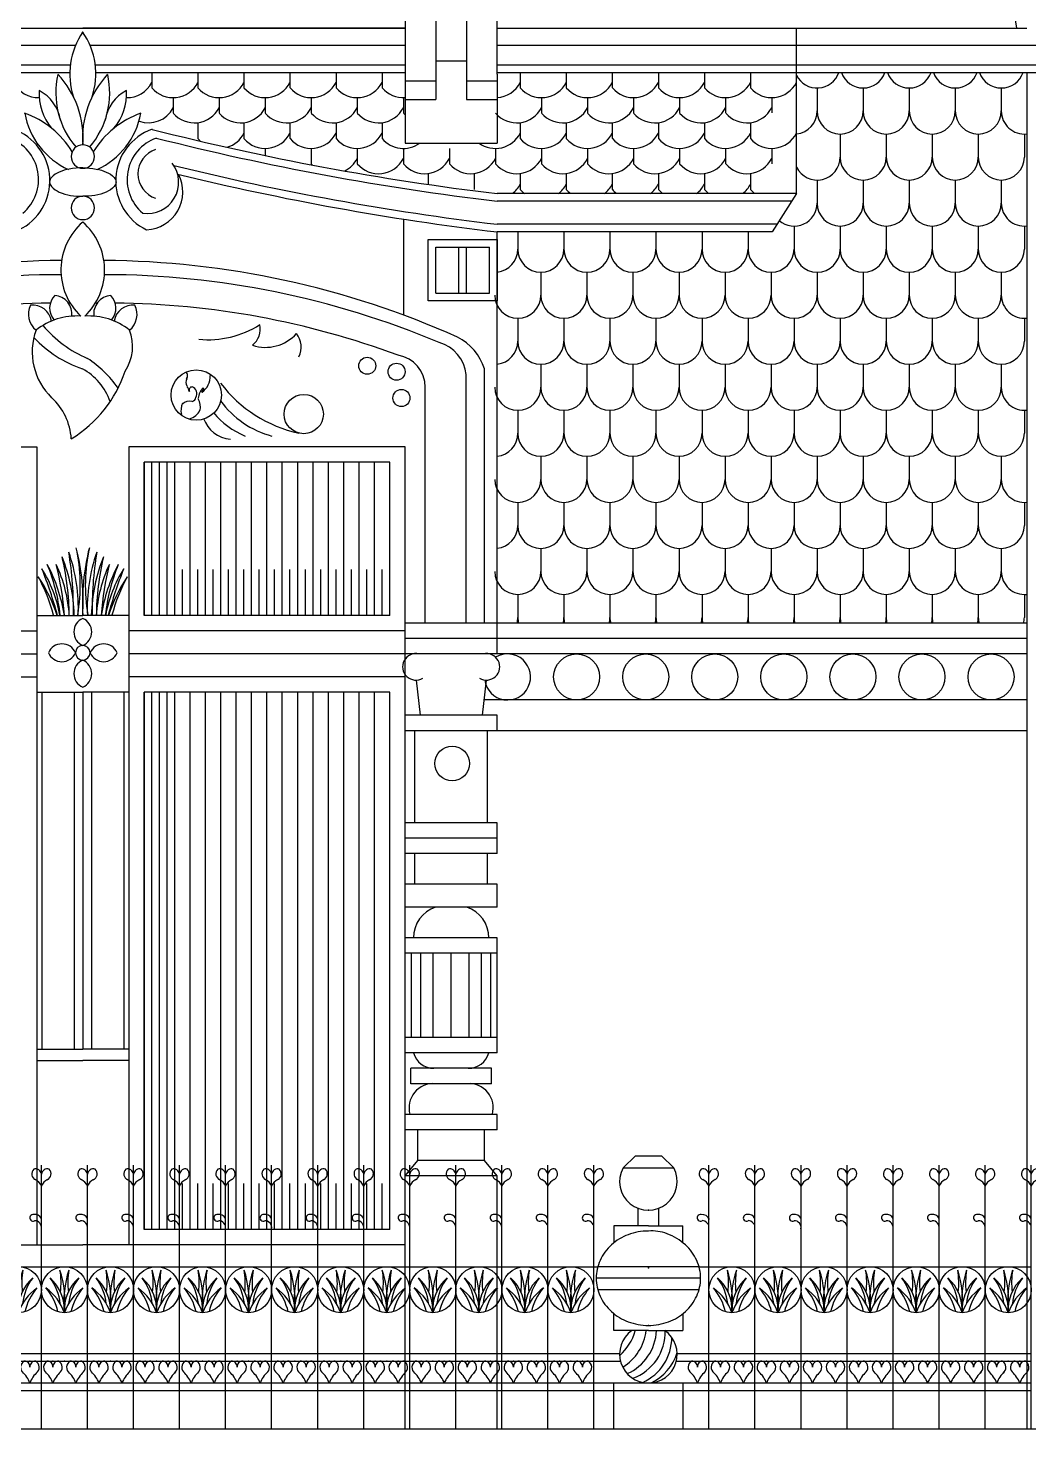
# Model space of a CAD drawing. Extents: x -1098 to 117, y 0 to 1563.
# Drawn here: x -380.1 to -249.6, y 502 to 684.5 of the extents above; entities that cross this region are included whole.
import ezdxf

# ---------------------------------------------------------------- set-up
doc = ezdxf.new("R2010")
doc.units = 0
doc.header["$LTSCALE"] = 48
doc.header["$MEASUREMENT"] = 0
doc.layers.get('0').update_dxf_attribs({"linetype": 'CONTINUOUS'})
for name, color, linetype in [('11', 7, 'CONTINUOUS'), ('12', 7, 'CONTINUOUS'), ('13', 7, 'CONTINUOUS'), ('18', 7, 'CONTINUOUS'), ('19', 7, 'CONTINUOUS'), ('22', 7, 'CONTINUOUS'), ('8', 7, 'CONTINUOUS')]:
    doc.layers.add(name, color=color, linetype=linetype)

# ---------------------------------------------------------------- blocks, each defined once
blk = doc.blocks.new('RAIL', base_point=(604.17, 324.97))
at = {"layer": '8'}
for p, q in [((610.17, 319.97), (610.17, 354.36)), ((604.17, 341.12), (610.17, 341.12)), ((604.17, 329.83), (610.17, 329.83)), ((604.17, 328.83), (610.17, 328.83)), ((604.17, 325.97), (610.17, 325.97)), ((604.17, 324.97), (610.17, 324.97))]:
    blk.add_line(p, q, dxfattribs=at)
blk.add_circle((607.17, 338.12), 3, dxfattribs=at)
for centre, radius, start, end in [((609.76, 353.22), 0.857, 134.3239, 246.9499), ((609.38, 353.08), 0.79, 7.4279, 106.0031), ((608.72, 351.06), 1.55, 21.1236, 65.7888), ((610.95, 353.08), 0.79, 73.9969, 172.5721), ((611.61, 351.06), 1.55, 114.2112, 158.8764), ((610.57, 353.22), 0.857, 293.0501, 45.6761), ((609.07, 347.49), 0.423, 76.9242, 298.4676), ((609.29, 346.9), 1.02, 30.3408, 97.0321), ((609.27, 346.21), 0.905, 351.4997, 90), ((600.13, 335.67), 6.52, 5.6354, 37.5876), ((601.59, 335.47), 5.59, 356.4412, 48.4364), ((593.82, 336.53), 13.42, 353.9516, 17.9779), ((596.53, 338.99), 10.2, 353.3893, 9.4987), ((620.51, 336.53), 13.42, 162.0221, 186.0484), ((612.74, 335.47), 5.59, 131.5636, 183.5588), ((617.81, 338.99), 10.2, 170.5013, 186.6107), ((614.2, 335.67), 6.52, 142.4124, 174.3646), ((600.88, 332.95), 6.65, 19.0596, 54.3403), ((599.38, 333.68), 7.12, 12.6195, 40.9676), ((613.46, 332.95), 6.65, 125.6597, 160.9404), ((614.96, 333.68), 7.12, 139.0324, 167.3805), ((605.39, 328.01), 0.934, 119.7701, 233.6855), ((604.92, 328.08), 0.748, 356.5556, 89.3974), ((606.41, 328.08), 0.748, 90.6026, 183.4444), ((605.94, 328.01), 0.934, 306.3145, 60.2299), ((608.39, 328.01), 0.934, 119.7701, 233.6855), ((607.92, 328.08), 0.748, 356.5556, 89.3974), ((609.41, 328.08), 0.748, 90.6026, 183.4444), ((608.94, 328.01), 0.934, 306.3145, 60.2299), ((602.38, 324.77), 3.5, 19.9477, 48.8318), ((608.96, 324.77), 3.5, 131.1682, 160.0523), ((605.38, 324.77), 3.5, 19.9477, 48.8318), ((611.96, 324.77), 3.5, 131.1682, 160.0523)]:
    blk.add_arc(centre, radius, start, end, dxfattribs=at)
for p in [(605.67, 328.83), (607.17, 328.83), (608.67, 328.83)]:
    blk.add_point(p, dxfattribs=at)
blk = doc.blocks.new('RAIL1', base_point=(642.19, 331.48))
at = {"layer": '8'}
for p, q in [((645.58, 326.48), (645.58, 360.87)), ((651.58, 326.48), (651.58, 360.87)), ((644.29, 347.63), (645.58, 347.63)), ((645.58, 347.63), (651.58, 347.63)), ((641.44, 336.34), (645.58, 336.34)), ((645.58, 336.34), (651.58, 336.34)), ((641.33, 335.34), (645.58, 335.34)), ((645.58, 335.34), (651.58, 335.34)), ((642.19, 332.48), (645.58, 332.48)), ((645.58, 332.48), (651.58, 332.48)), ((642.19, 331.48), (645.58, 331.48)), ((645.58, 331.48), (651.58, 331.48))]:
    blk.add_line(p, q, dxfattribs=at)
blk.add_circle((648.58, 344.63), 3, dxfattribs=at)
for centre, radius, start, end in [((645.17, 359.74), 0.857, 134.3239, 246.9499), ((644.79, 359.59), 0.79, 7.4279, 106.0031), ((646.36, 359.59), 0.79, 73.9969, 172.5721), ((645.98, 359.74), 0.857, 293.0501, 45.6761), ((651.17, 359.74), 0.857, 134.3239, 246.9499), ((650.79, 359.59), 0.79, 7.4279, 106.0031), ((652.36, 359.59), 0.79, 73.9969, 172.5721), ((651.98, 359.74), 0.857, 293.0501, 45.6761), ((644.13, 357.57), 1.55, 21.1236, 65.7888), ((647.02, 357.57), 1.55, 114.2112, 158.8764), ((650.13, 357.57), 1.55, 21.1236, 65.7888), ((653.02, 357.57), 1.55, 114.2112, 158.8764), ((644.48, 354), 0.423, 76.9242, 298.4676), ((644.7, 353.41), 1.02, 20.2142, 97.0321), ((650.48, 354), 0.423, 76.9242, 298.4676), ((650.7, 353.41), 1.02, 30.3408, 97.0321), ((644.68, 352.73), 0.905, 351.4997, 90), ((650.68, 352.73), 0.905, 351.4997, 90), ((635.23, 343.05), 13.42, 353.9516, 17.9779), ((637.94, 345.5), 10.2, 353.3893, 9.4987), ((661.92, 343.05), 13.42, 162.0221, 186.0484), ((659.22, 345.5), 10.2, 170.5013, 186.6107), ((641.54, 342.18), 6.52, 5.6354, 37.5876), ((643, 341.98), 5.59, 356.4412, 48.4364), ((654.15, 341.98), 5.59, 131.5636, 183.5588), ((655.61, 342.18), 6.52, 142.4124, 174.3646), ((642.29, 339.46), 6.65, 19.0596, 54.3403), ((640.79, 340.19), 7.12, 12.6195, 40.9676), ((654.87, 339.46), 6.65, 125.6597, 160.9404), ((656.37, 340.19), 7.12, 139.0324, 167.3805), ((643.8, 334.53), 0.934, 119.7701, 233.6855), ((643.33, 334.59), 0.748, 356.5556, 89.3974), ((644.82, 334.59), 0.748, 90.6026, 183.4444), ((644.35, 334.53), 0.934, 306.3145, 60.2299), ((646.8, 334.53), 0.934, 119.7701, 233.6855), ((646.33, 334.59), 0.748, 356.5556, 89.3974), ((647.82, 334.59), 0.748, 90.6026, 183.4444), ((647.35, 334.53), 0.934, 306.3145, 60.2299), ((649.8, 334.53), 0.934, 119.7701, 233.6855), ((649.33, 334.59), 0.748, 356.5556, 89.3974), ((650.82, 334.59), 0.748, 90.6026, 183.4444), ((650.35, 334.53), 0.934, 306.3145, 60.2299), ((640.79, 331.29), 3.5, 19.9477, 48.8318), ((647.37, 331.29), 3.5, 131.1682, 160.0523), ((643.79, 331.29), 3.5, 19.9477, 48.8318), ((650.37, 331.29), 3.5, 131.1682, 160.0523), ((646.79, 331.29), 3.5, 19.9477, 48.8318), ((653.37, 331.29), 3.5, 131.1682, 160.0523)]:
    blk.add_arc(centre, radius, start, end, dxfattribs=at)
for p in [(647.08, 335.34), (648.58, 335.34), (650.08, 335.34)]:
    blk.add_point(p, dxfattribs=at)
blk = doc.blocks.new('CAR3')
at = {"layer": '11'}
for p, q in [((673, 501.56), (757, 501.56)), ((769, 501.56), (838, 501.56)), ((808, 480), (808, 501.56)), ((673, 499.32), (714.07, 499.32)), ((715.93, 499.32), (757, 499.32)), ((769, 499.32), (897.68, 499.32)), ((673, 496.78), (713.38, 496.78)), ((716.62, 496.78), (757, 496.78)), ((769, 496.78), (838, 496.78)), ((673, 495.78), (713.31, 495.78)), ((716.69, 495.78), (757, 495.78)), ((769, 495.78), (838, 495.78)), ((808, 480), (769, 480)), ((807.36, 479), (769, 479)), ((808, 480), (804.82, 475)), ((756.85, 464.14), (756.85, 476.66)), ((805.46, 476), (769, 476)), ((804.82, 475), (769, 475)), ((769, 420), (769, 475)), ((804.82, 475), (769, 475)), ((760, 474), (769, 474)), ((760, 466), (760, 474)), ((761, 467), (761, 473)), ((761, 473), (768, 473)), ((764, 467), (764, 473)), ((765, 467), (765, 473)), ((768, 467), (768, 473)), ((769, 474), (769, 466)), ((769, 466), (760, 466)), ((761, 467), (768, 467)), ((764.95, 424), (764.95, 456.4)), ((767.35, 424), (767.35, 457.13)), ((759.61, 424), (759.61, 454.77)), ((673, 447), (709, 447)), ((709, 447), (709, 343)), ((721, 447), (721, 343)), ((757, 447), (721, 447)), ((757, 343), (757, 447)), ((755, 445), (723, 445)), ((723, 445), (723, 425)), ((755, 425), (755, 445)), ((709, 425), (715, 425)), ((721, 425), (715, 425)), ((755, 425), (723, 425)), ((838, 424), (757, 424)), ((673, 423), (709, 423)), ((757, 423), (721, 423)), ((838, 422), (757, 422)), ((673, 420), (709, 420)), ((757, 420), (721, 420)), ((838, 420), (757, 420)), ((673, 417), (709, 417)), ((757, 417), (721, 417)), ((758.42, 416.59), (758.98, 412)), ((767.58, 416.59), (767.02, 412)), ((709, 415), (715, 415)), ((709.66, 415), (709.66, 368.5)), ((713.87, 415), (713.87, 368.5)), ((715, 415), (715, 368.5)), ((715, 415), (715, 368.5)), ((721, 415), (715, 415)), ((716.13, 415), (716.13, 368.5)), ((720.34, 415), (720.34, 368.5)), ((723, 415), (723, 345)), ((755, 415), (723, 415)), ((755, 345), (755, 415)), ((838, 414), (767.26, 414)), ((757, 410), (757, 412)), ((769, 412), (757, 412)), ((769, 410), (769, 412)), ((769, 410), (757, 410)), ((758.28, 398), (758.28, 410)), ((767.72, 398), (767.72, 410)), ((838, 410), (769, 410)), ((757, 394), (757, 398)), ((769, 398), (757, 398)), ((769, 394), (769, 398)), ((769, 396), (757, 396)), ((769, 396), (757, 396)), ((769, 394), (757, 394)), ((758.28, 390), (758.28, 394)), ((767.72, 390), (767.72, 394)), ((757, 387), (757, 390)), ((769, 390), (757, 390)), ((769, 387), (769, 390)), ((769, 387), (757, 387)), ((757, 368), (757, 383)), ((769, 383), (757, 383)), ((769, 368), (769, 383)), ((769, 381), (757, 381)), ((757.84, 370), (757.84, 381)), ((759.06, 370), (759.06, 381)), ((760.66, 370), (760.66, 381)), ((763, 370), (763, 381)), ((765.34, 370), (765.34, 381)), ((766.94, 370), (766.94, 381)), ((768.16, 370), (768.16, 381)), ((769, 370), (757, 370)), ((709, 368.5), (715, 368.5)), ((709, 367), (715, 367)), ((721, 368.5), (715, 368.5)), ((721, 367), (715, 367)), ((769, 368), (757, 368)), ((757.75, 364), (757.75, 366)), ((768.25, 366), (757.75, 366)), ((768.25, 364), (768.25, 366)), ((768.25, 364), (757.75, 364)), ((769, 360), (757, 360)), ((757, 358), (757, 360)), ((769, 358), (769, 360)), ((769, 358), (757, 358)), ((758.65, 354), (758.65, 358)), ((767.35, 354), (767.35, 358)), ((757, 352), (758.65, 354)), ((767.35, 354), (758.65, 354)), ((769, 352), (767.35, 354)), ((757, 319), (757, 352)), ((769, 352), (757, 352)), ((769, 319), (769, 352)), ((755, 345), (723, 345)), ((673, 343), (715, 343)), ((757, 343), (715, 343))]:
    blk.add_line(p, q, dxfattribs=at)
for points in [[(715, 483.34, 0.043837), (713.24, 483.19, 0.057237), (711.94, 482.8, 0.099622), (710.92, 482.1, 0.194832), (710.67, 481.49, 0.194832)], [(715, 483.34, -0.043837), (716.76, 483.19, -0.057237), (718.06, 482.8, -0.099622), (719.08, 482.1, -0.194832), (719.33, 481.49, -0.194832)], [(710.67, 481.49, 0.194832), (710.92, 480.89, 0.099622), (711.94, 480.19, 0.057237), (713.41, 479.75, 0.055126), (715, 479.64, 0.043837)], [(719.33, 481.49, -0.194832), (719.08, 480.89, -0.099622), (718.06, 480.19, -0.057237), (716.59, 479.75, -0.055126), (715, 479.64, -0.043837)]]:
    blk.add_lwpolyline(points, format="xyb", dxfattribs=at)
for centre, radius in [((752.07, 457.55), 1.11), ((729.78, 453.74), 3.28), ((755.89, 456.78), 1.11), ((743.79, 451.26), 2.56), ((756.52, 453.35), 1.11), ((779.35, 417), 3), ((788.35, 417), 3), ((797.35, 417), 3), ((806.35, 417), 3), ((815.35, 417), 3), ((824.35, 417), 3), ((833.35, 417), 3), ((763.13, 405.72), 2.25)]:
    blk.add_circle(centre, radius, dxfattribs=at)
for centre, radius, start, end in [((722.85, 495.58), 9.55, 145.0428, 198.4094), ((707.15, 495.58), 9.55, 341.5906, 34.9572), ((722.4, 493.13), 10.91, 167.3246, 220.3092), ((702.87, 487.22), 12.17, 355.8277, 43.0575), ((727.13, 487.22), 12.17, 136.9425, 184.1723), ((707.6, 493.13), 10.91, 319.6908, 12.6754), ((716.2, 492.97), 6.9, 176.3556, 220.3236), ((706.9, 488.75), 5.25, 8.9955, 62.5963), ((723.1, 488.75), 5.25, 117.4037, 171.0045), ((713.8, 492.97), 6.9, 319.6764, 3.6444), ((703.39, 479.13), 12.03, 31.6719, 70.4177), ((717.35, 492.29), 10.09, 190.444, 245.3196), ((726.61, 479.13), 12.03, 109.5823, 148.3281), ((712.65, 492.29), 10.09, 294.6804, 349.556), ((703.61, 481.67), 7.1, 295.6121, 70.5909), ((726.39, 481.67), 7.1, 109.4091, 244.3879), ((809.87, 824.71), 347.13, 255.6842, 263.239), ((703.49, 481.82), 5.74, 310.143, 70.4073), ((715.01, 484.81), 1.53, 90.5412, 269.4588), ((714.99, 484.81), 1.53, 270.5412, 89.4588), ((726.51, 481.82), 5.74, 109.5927, 229.857), ((725.54, 482.56), 3.35, 108.1728, 251.8272), ((809.87, 823.71), 347.13, 255.7773, 263.239), ((723.4, 481.47), 4.09, 261.6069, 36.9946), ((723.05, 480.23), 4.98, 273.134, 27.116), ((809.87, 820.71), 347.13, 256.164, 263.239), ((809.87, 819.71), 347.13, 256.2477, 263.239), ((715.01, 478.12), 1.53, 90.5412, 269.4588), ((714.99, 478.12), 1.53, 270.5412, 89.4588), ((720.42, 470.03), 8.27, 130.9547, 226.5716), ((709.58, 470.03), 8.27, 313.4284, 49.0453), ((713.03, 356.23), 115.04, 90.391, 114.0369), ((716.97, 356.23), 115.04, 65.9631, 89.609), ((712.31, 356.88), 112.54, 90.072, 112.8787), ((717.69, 356.88), 112.54, 67.1213, 89.928), ((711.77, 356.82), 108.9, 90.5267, 110.3446), ((713, 465.07), 2.32, 134.8604, 222.1573), ((711.16, 464.3), 2.42, 353.0925, 85.2369), ((711.77, 356.82), 108.9, 89.1583, 89.2858), ((718.84, 464.3), 2.42, 94.7631, 186.9075), ((718.23, 356.82), 108.9, 90.7142, 90.8417), ((717, 465.07), 2.32, 317.8427, 45.1396), ((718.23, 356.82), 108.9, 69.6554, 89.4733), ((710.58, 464.27), 2.66, 153.4798, 231.3151), ((708.45, 462.96), 2.51, 9.514, 95.7724), ((714.24, 455.42), 8.62, 86.6725, 128.1363), ((715.76, 455.42), 8.62, 51.8637, 93.3275), ((721.55, 462.96), 2.51, 84.2276, 170.486), ((719.42, 464.27), 2.66, 308.6849, 26.5202), ((716.71, 459.36), 8.3, 160.0434, 225.9991), ((721.45, 472.44), 15.1, 219.579, 247.2711), ((715.72, 460.06), 5.77, 326.1818, 21.7238), ((731.35, 473.36), 12.42, 264.2408, 302.7156), ((735.53, 462.3), 2.6, 307.1473, 13.4867), ((720.2, 472.23), 15.97, 223.5549, 250.7743), ((738.81, 465.36), 5.41, 251.6104, 318.2259), ((740.72, 460), 2.75, 331.9875, 39.805), ((760.18, 455.93), 4.8, 5.6301, 74.7733), ((760.58, 454.98), 7.1, 17.649, 62.7543), ((707.27, 445.9), 15.12, 35.3589, 56.5066), ((755.45, 454.81), 4.16, 359.3544, 81.0489), ((705, 462.02), 16.36, 301.3274, 341.5654), ((711.2, 450.3), 7.81, 19.3026, 61.365), ((728.06, 456.27), 0.602, 314.9123, 51.999), ((729.51, 455.39), 1.07, 154.7227, 205.2773), ((726.57, 453.64), 2.37, 14.036, 31.203), ((729.25, 454.41), 0.385, 90, 211.8917), ((728.95, 453.92), 0.924, 328.4491, 71.2065), ((731.89, 453.26), 1.84, 130.1266, 178.5206), ((730.22, 454.52), 0.512, 302.3231, 16.1854), ((728.98, 456.22), 2.64, 306.2715, 1.4207), ((746.82, 465.78), 17.39, 217.1719, 257.8183), ((705.59, 447.54), 7.93, 3.6608, 47.5105), ((728.92, 451.61), 1.33, 77.905, 132.8725), ((729.13, 453.52), 0.621, 281.6033, 352.093), ((728.14, 452.2), 2.18, 348.1123, 28.5227), ((742.81, 460.16), 12.19, 216.1311, 254.9682), ((729.9, 451.72), 2.11, 153.6176, 193.2986), ((728.35, 452.72), 2.15, 285.4458, 333.4354), ((740.34, 458.38), 10.83, 219.805, 247.269), ((734.55, 452.03), 4.04, 199.4762, 265.5929), ((692.02, 425.9), 22.4, 357.7002, 19.187), ((670.67, 426.03), 43.11, 358.6335, 9.6541), ((686.48, 426.7), 28.57, 356.5843, 14.4468), ((691.91, 428.97), 22.76, 350.2218, 12.3389), ((743.52, 426.7), 28.57, 165.5532, 183.4157), ((738.09, 428.97), 22.76, 167.6611, 189.7782), ((737.98, 425.9), 22.4, 160.813, 182.2998), ((759.33, 426.03), 43.11, 170.3459, 181.3665), ((694.47, 421.74), 17.86, 10.7409, 31.613), ((656.09, 409.74), 57.68, 15.3406, 21.736), ((691.27, 421.59), 21.6, 9.0811, 27.7882), ((686.24, 421.95), 26.02, 6.887, 21.9202), ((695.53, 424.03), 17.73, 3.1315, 25.4783), ((673.13, 422.14), 39.58, 4.243, 13.9192), ((691.64, 424.39), 22.26, 1.7406, 21.7585), ((676.78, 424.41), 36.47, 0.9243, 13.0422), ((738.36, 424.39), 22.26, 158.2415, 178.2594), ((753.22, 424.41), 36.47, 166.9578, 179.0757), ((734.47, 424.03), 17.73, 154.5217, 176.8685), ((738.73, 421.59), 21.6, 152.2118, 170.9189), ((756.87, 422.14), 39.58, 166.0808, 175.757), ((743.76, 421.95), 26.02, 158.0798, 173.113), ((735.53, 421.74), 17.86, 148.387, 169.2591), ((773.91, 409.74), 57.68, 158.264, 164.6594), ((692.84, 418.97), 19.76, 17.786, 34.11), ((689.14, 419.14), 22.84, 15.0465, 28.5271), ((737.16, 418.97), 19.76, 145.89, 162.214), ((740.86, 419.14), 22.84, 151.4729, 164.9535), ((715.76, 422.87), 1.92, 113.3155, 246.6845), ((714.24, 422.87), 1.92, 293.3155, 66.6845), ((712.28, 419.39), 1.92, 23.3155, 156.6845), ((712.28, 420.91), 1.92, 203.3155, 336.6845), ((715, 420.15), 0.95, 90, 270), ((715, 420.15), 0.95, 270, 90), ((717.72, 419.39), 1.92, 23.3155, 156.6845), ((717.72, 420.91), 1.92, 203.3155, 336.6845), ((758.4, 418.32), 1.73, 76.6411, 301.9745), ((767.6, 418.32), 1.73, 238.0255, 103.3589), ((770.35, 417), 3, 187.5285, 121.1344), ((715.76, 417.43), 1.92, 113.3155, 246.6845), ((714.24, 417.43), 1.92, 293.3155, 66.6845), ((762.32, 383), 4.23, 108.879, 180), ((763.68, 383), 4.23, 0, 71.121), ((760.73, 368.74), 2.74, 195.6999, 270.6709), ((765.27, 368.74), 2.74, 269.3291, 344.3001), ((760.65, 360.87), 3.14, 85.2929, 195.9787), ((765.35, 360.87), 3.14, 344.0213, 94.7071)]:
    blk.add_arc(centre, radius, start, end, dxfattribs=at)
at = {"layer": '8'}
for p, q in [((787.02, 354.6), (785.4, 353.03)), ((787.02, 354.6), (790.39, 354.6)), ((790.39, 354.6), (792.01, 353.03)), ((785.4, 353.03), (792.01, 353.03)), ((787.35, 345.48), (787.35, 347.75)), ((790.05, 345.48), (790.05, 347.75)), ((788.7, 345.48), (784.2, 345.48)), ((784.2, 345.48), (784.2, 343.26)), ((788.7, 345.48), (793.2, 345.48)), ((793.2, 343.26), (793.2, 345.48)), ((781.61, 340.15), (782.1, 340.15)), ((795.3, 340.15), (782.1, 340.15)), ((795.51, 338.65), (781.9, 338.65)), ((795.3, 337.15), (782.1, 337.15)), ((784.2, 331.82), (784.2, 334.04)), ((793.2, 334.04), (793.2, 331.82)), ((788.7, 331.82), (784.2, 331.82)), ((788.7, 331.82), (793.2, 331.82)), ((781.61, 328.86), (784.95, 328.86)), ((781.61, 327.86), (785.06, 327.86)), ((781.61, 325), (784.2, 325)), ((784.2, 319), (784.2, 325)), ((784.2, 325), (793.2, 325)), ((793.2, 325), (793.2, 319)), ((793.2, 325), (793.2, 319)), ((781.61, 324), (793.2, 324))]:
    blk.add_line(p, q, dxfattribs=at)
blk.add_lwpolyline([(795.51, 338.65, 0.107873), (795, 340.97, 0.101895), (793.52, 343, 0.094443), (791.14, 344.45, 0.107166), (788.7, 344.8, 0.089773), (786.07, 344.32, 0.094443), (783.89, 343, 0.101895), (782.4, 340.97, 0.107873), (781.9, 338.65, 0.107873), (782.4, 336.33, 0.101895), (783.89, 334.3, 0.094443), (786.07, 332.98, 0.089773), (788.7, 332.5, 0.089773), (791.34, 332.98, 0.094443), (793.52, 334.3, 0.101895), (795, 336.33, 0.107873)], format="xyb", close=True, dxfattribs=at)
for centre, radius, start, end in [((788.7, 351.25), 3.75, 151.7303, 28.2697), ((788.7, 328.75), 3.75, 125.0979, 54.9021), ((780.79, 333.44), 6.4, 310.6691, 345.2781), ((782.04, 332.54), 6.4, 301.1542, 353.5249), ((783.36, 332.08), 6.4, 293.7563, 357.6915), ((784.5, 331.64), 6.4, 289.6703, 1.638), ((785.35, 330.92), 6.4, 294.0598, 0.2453), ((786.31, 330.8), 6.4, 295.2649, 343.4673)]:
    blk.add_arc(centre, radius, start, end, dxfattribs=at)
for p in [(788.7, 347.5), (788.7, 340), (788.7, 332.5)]:
    blk.add_point(p, dxfattribs=at)
for name, p in [('RAIL', (703.61, 324)), ('RAIL', (709.61, 324)), ('RAIL', (715.61, 324)), ('RAIL', (721.61, 324)), ('RAIL', (727.61, 324)), ('RAIL', (733.61, 324)), ('RAIL', (739.61, 324)), ('RAIL', (745.61, 324)), ('RAIL', (751.61, 324)), ('RAIL', (757.61, 324)), ('RAIL', (763.61, 324)), ('RAIL', (769.61, 324)), ('RAIL', (775.61, 324)), ('RAIL1', (793.2, 324)), ('RAIL', (802.59, 324)), ('RAIL', (808.59, 324)), ('RAIL', (814.59, 324)), ('RAIL', (820.59, 324)), ('RAIL', (826.59, 324)), ('RAIL', (832.59, 324))]:
    blk.add_blockref(name, p, dxfattribs=at)
blk = doc.blocks.new('CAR4')
at = {"layer": '12'}
for p, q in [((829, 495.78), (928.5, 495.78)), ((838, 495.78), (838, 319))]:
    blk.add_line(p, q, dxfattribs=at)
at = {"layer": '13'}
for p, q in [((757, 568.24), (757, 495.56)), ((769, 495.56), (769, 548.98)), ((761, 534.56), (761, 492.25)), ((765, 534.56), (765, 492.25)), ((673, 501.56), (715, 501.56)), ((757, 501.56), (715, 501.56)), ((761, 497.3), (765, 497.3)), ((757, 495.56), (757, 486.56)), ((769, 495.56), (769, 486.56)), ((757, 494.67), (761, 494.67)), ((765, 494.67), (769, 494.67)), ((757, 492.25), (761, 492.25)), ((765, 492.25), (769, 492.25)), ((757, 486.56), (769, 486.56))]:
    blk.add_line(p, q, dxfattribs=at)
blk = doc.blocks.new('CAR7')
at = {"layer": '18'}
for p, q in [((800.09, 712.66), (836.69, 501.56)), ((838, 496.78), (932.5, 496.78))]:
    blk.add_line(p, q, dxfattribs=at)
blk = doc.blocks.new('CAR8')
at = {"layer": '19'}
for p, q in [((723, 425), (723, 445)), ((724, 425), (724, 445)), ((725, 425), (725, 445)), ((726, 425), (726, 445)), ((727, 425), (727, 445)), ((729, 425), (729, 445)), ((731, 425), (731, 445)), ((733, 425), (733, 445)), ((735, 425), (735, 445)), ((737, 425), (737, 445)), ((739, 425), (739, 445)), ((741, 425), (741, 445)), ((743, 425), (743, 445)), ((745, 425), (745, 445)), ((747, 425), (747, 445)), ((749, 425), (749, 445)), ((751, 425), (751, 445)), ((753, 425), (753, 445)), ((755, 425), (755, 445)), ((724, 425), (724, 431)), ((726, 425), (726, 431)), ((728, 425), (728, 431)), ((730, 425), (730, 431)), ((732, 425), (732, 431)), ((734, 425), (734, 431)), ((736, 425), (736, 431)), ((738, 425), (738, 431)), ((740, 425), (740, 431)), ((742, 425), (742, 431)), ((744, 425), (744, 431)), ((746, 425), (746, 431)), ((748, 425), (748, 431)), ((750, 425), (750, 431)), ((752, 425), (752, 431)), ((754, 425), (754, 431)), ((723, 345), (723, 415)), ((724, 345), (724, 415)), ((725, 345), (725, 415)), ((726, 345), (726, 415)), ((727, 345), (727, 415)), ((729, 345), (729, 415)), ((731, 345), (731, 415)), ((733, 345), (733, 415)), ((735, 345), (735, 415)), ((737, 345), (737, 415)), ((739, 345), (739, 415)), ((741, 345), (741, 415)), ((743, 345), (743, 415)), ((745, 345), (745, 415)), ((747, 345), (747, 415)), ((749, 345), (749, 415)), ((751, 345), (751, 415)), ((753, 345), (753, 415)), ((755, 345), (755, 415)), ((724, 345), (724, 351)), ((726, 345), (726, 351)), ((728, 345), (728, 351)), ((730, 345), (730, 351)), ((732, 345), (732, 351)), ((734, 345), (734, 351)), ((736, 345), (736, 351)), ((738, 345), (738, 351)), ((740, 345), (740, 351)), ((742, 345), (742, 351)), ((744, 345), (744, 351)), ((746, 345), (746, 351)), ((748, 345), (748, 351)), ((750, 345), (750, 351)), ((752, 345), (752, 351)), ((754, 345), (754, 351))]:
    blk.add_line(p, q, dxfattribs=at)
blk = doc.blocks.new('CAR9')
at = {"layer": '22'}
for p, q in [((724, 495.78), (724, 493.78)), ((730, 495.78), (730, 493.78)), ((736, 495.78), (736, 493.78)), ((742, 495.78), (742, 493.78)), ((748, 495.78), (748, 493.78)), ((754, 495.78), (754, 493.78)), ((772, 495.78), (772, 493.78)), ((778, 495.78), (778, 493.78)), ((784, 495.78), (784, 493.78)), ((790, 495.78), (790, 493.78)), ((796, 495.78), (796, 493.78)), ((802, 495.78), (802, 493.78)), ((810.69, 493.75), (810.69, 490.75)), ((816.69, 493.75), (816.69, 490.75)), ((822.69, 493.75), (822.69, 490.75)), ((828.69, 493.75), (828.69, 490.75)), ((834.69, 493.75), (834.69, 490.75)), ((726.77, 492.49), (726.77, 490.49)), ((732.77, 492.49), (732.77, 490.49)), ((738.77, 492.49), (738.77, 490.49)), ((744.77, 492.49), (744.77, 490.49)), ((750.77, 492.49), (750.77, 490.49)), ((756.77, 492.49), (756.77, 490.49)), ((774.77, 492.49), (774.77, 490.49)), ((780.77, 492.49), (780.77, 490.49)), ((786.77, 492.49), (786.77, 490.49)), ((792.77, 492.49), (792.77, 490.49)), ((798.77, 492.49), (798.77, 490.49)), ((804.77, 492.49), (804.77, 490.49)), ((730, 489.15), (730, 487.15)), ((736, 489.15), (736, 487.15)), ((742, 489.15), (742, 487.15)), ((748, 489.15), (748, 487.15)), ((754, 489.15), (754, 487.15)), ((754, 489.15), (754, 487.15)), ((772, 489.15), (772, 487.15)), ((778, 489.15), (778, 487.15)), ((784, 489.15), (784, 487.15)), ((790, 489.15), (790, 487.15)), ((796, 489.15), (796, 487.15)), ((802, 489.15), (802, 487.15)), ((813.69, 487.75), (813.69, 484.75)), ((819.69, 487.75), (819.69, 484.75)), ((825.69, 487.75), (825.69, 484.75)), ((831.69, 487.75), (831.69, 484.75)), ((837.69, 487.75), (837.69, 484.75)), ((738.77, 485.86), (738.77, 484.95)), ((744.77, 485.86), (744.77, 483.86)), ((750.77, 485.86), (750.77, 483.86)), ((750.77, 485.86), (750.77, 483.86)), ((756.77, 485.86), (756.77, 483.86)), ((762.77, 485.86), (762.77, 483.86)), ((768.77, 485.86), (768.77, 483.86)), ((774.77, 485.86), (774.77, 483.86)), ((780.77, 485.86), (780.77, 483.86)), ((786.77, 485.86), (786.77, 483.86)), ((792.77, 485.86), (792.77, 483.86)), ((798.77, 485.86), (798.77, 483.86)), ((804.77, 485.86), (804.77, 483.86)), ((760, 482.53), (760, 481.19)), ((766, 482.53), (766, 480.53)), ((772, 482.53), (772, 480.53)), ((778, 482.53), (778, 480.53)), ((784, 482.53), (784, 480.53)), ((790, 482.53), (790, 480.53)), ((796, 482.53), (796, 480.53)), ((802, 482.53), (802, 480.53)), ((810.69, 481.75), (810.69, 478.75)), ((816.69, 481.75), (816.69, 478.75)), ((822.69, 481.75), (822.69, 478.75)), ((828.69, 481.75), (828.69, 478.75)), ((834.69, 481.75), (834.69, 478.75)), ((771.69, 475), (771.69, 472.75)), ((777.69, 475), (777.69, 472.75)), ((783.69, 475), (783.69, 472.75)), ((789.69, 475), (789.69, 472.75)), ((795.69, 475), (795.69, 472.75)), ((801.69, 475), (801.69, 472.75)), ((807.69, 475.75), (807.69, 472.75)), ((813.69, 475.75), (813.69, 472.75)), ((819.69, 475.75), (819.69, 472.75)), ((825.69, 475.75), (825.69, 472.75)), ((831.69, 475.75), (831.69, 472.75)), ((837.69, 475.75), (837.69, 472.75)), ((774.69, 469.75), (774.69, 466.75)), ((780.69, 469.75), (780.69, 466.75)), ((786.69, 469.75), (786.69, 466.75)), ((792.69, 469.75), (792.69, 466.75)), ((798.69, 469.75), (798.69, 466.75)), ((804.69, 469.75), (804.69, 466.75)), ((810.69, 469.75), (810.69, 466.75)), ((816.69, 469.75), (816.69, 466.75)), ((822.69, 469.75), (822.69, 466.75)), ((828.69, 469.75), (828.69, 466.75)), ((834.69, 469.75), (834.69, 466.75)), ((771.69, 463.75), (771.69, 460.75)), ((777.69, 463.75), (777.69, 460.75)), ((783.69, 463.75), (783.69, 460.75)), ((789.69, 463.75), (789.69, 460.75)), ((795.69, 463.75), (795.69, 460.75)), ((801.69, 463.75), (801.69, 460.75)), ((807.69, 463.75), (807.69, 460.75)), ((813.69, 463.75), (813.69, 460.75)), ((819.69, 463.75), (819.69, 460.75)), ((825.69, 463.75), (825.69, 460.75)), ((831.69, 463.75), (831.69, 460.75)), ((837.69, 463.75), (837.69, 460.75)), ((774.69, 457.75), (774.69, 454.75)), ((780.69, 457.75), (780.69, 454.75)), ((786.69, 457.75), (786.69, 454.75)), ((792.69, 457.75), (792.69, 454.75)), ((798.69, 457.75), (798.69, 454.75)), ((804.69, 457.75), (804.69, 454.75)), ((810.69, 457.75), (810.69, 454.75)), ((816.69, 457.75), (816.69, 454.75)), ((822.69, 457.75), (822.69, 454.75)), ((828.69, 457.75), (828.69, 454.75)), ((834.69, 457.75), (834.69, 454.75)), ((771.69, 451.75), (771.69, 448.75)), ((777.69, 451.75), (777.69, 448.75)), ((783.69, 451.75), (783.69, 448.75)), ((789.69, 451.75), (789.69, 448.75)), ((795.69, 451.75), (795.69, 448.75)), ((801.69, 451.75), (801.69, 448.75)), ((807.69, 451.75), (807.69, 448.75)), ((813.69, 451.75), (813.69, 448.75)), ((819.69, 451.75), (819.69, 448.75)), ((825.69, 451.75), (825.69, 448.75)), ((831.69, 451.75), (831.69, 448.75)), ((837.69, 451.75), (837.69, 448.75)), ((774.69, 445.75), (774.69, 442.75)), ((780.69, 445.75), (780.69, 442.75)), ((786.69, 445.75), (786.69, 442.75)), ((792.69, 445.75), (792.69, 442.75)), ((798.69, 445.75), (798.69, 442.75)), ((804.69, 445.75), (804.69, 442.75)), ((810.69, 445.75), (810.69, 442.75)), ((816.69, 445.75), (816.69, 442.75)), ((822.69, 445.75), (822.69, 442.75)), ((828.69, 445.75), (828.69, 442.75)), ((834.69, 445.75), (834.69, 442.75)), ((771.69, 439.75), (771.69, 436.75)), ((777.69, 439.75), (777.69, 436.75)), ((783.69, 439.75), (783.69, 436.75)), ((789.69, 439.75), (789.69, 436.75)), ((795.69, 439.75), (795.69, 436.75)), ((801.69, 439.75), (801.69, 436.75)), ((807.69, 439.75), (807.69, 436.75)), ((813.69, 439.75), (813.69, 436.75)), ((819.69, 439.75), (819.69, 436.75)), ((825.69, 439.75), (825.69, 436.75)), ((831.69, 439.75), (831.69, 436.75)), ((837.69, 439.75), (837.69, 436.75)), ((774.69, 433.75), (774.69, 430.75)), ((780.69, 433.75), (780.69, 430.75)), ((786.69, 433.75), (786.69, 430.75)), ((792.69, 433.75), (792.69, 430.75)), ((798.69, 433.75), (798.69, 430.75)), ((804.69, 433.75), (804.69, 430.75)), ((810.69, 433.75), (810.69, 430.75)), ((816.69, 433.75), (816.69, 430.75)), ((822.69, 433.75), (822.69, 430.75)), ((828.69, 433.75), (828.69, 430.75)), ((834.69, 433.75), (834.69, 430.75)), ((771.69, 427.75), (771.69, 424.75)), ((777.69, 427.75), (777.69, 424.75)), ((783.69, 427.75), (783.69, 424.75)), ((789.69, 427.75), (789.69, 424.75)), ((795.69, 427.75), (795.69, 424.75)), ((801.69, 427.75), (801.69, 424.75)), ((807.69, 427.75), (807.69, 424.75)), ((813.69, 427.75), (813.69, 424.75)), ((819.69, 427.75), (819.69, 424.75)), ((825.69, 427.75), (825.69, 424.75)), ((831.69, 427.75), (831.69, 424.75)), ((837.69, 427.75), (837.69, 424.75))]:
    blk.add_line(p, q, dxfattribs=at)
for centre, radius, start, end in [((810.69, 496.75), 3, 206.33, 341.0967), ((816.69, 496.75), 3, 198.9033, 341.0967), ((822.69, 496.75), 3, 198.9033, 341.0967), ((828.69, 496.75), 3, 198.9033, 341.0967), ((834.69, 496.75), 3, 198.9033, 341.0967), ((709.23, 496.11), 3.62, 206.8801, 271.4177), ((720.77, 496.11), 3.62, 268.5823, 333.1199), ((726.77, 496.11), 3.62, 220.1472, 333.1199), ((732.77, 496.11), 3.62, 220.1472, 333.1199), ((738.77, 496.11), 3.62, 220.1472, 333.1199), ((744.77, 496.11), 3.62, 220.1472, 333.1199), ((750.77, 496.11), 3.62, 220.1472, 333.1199), ((756.77, 496.11), 3.62, 220.1472, 273.6569), ((768.77, 496.11), 3.62, 273.6569, 333.1199), ((774.77, 496.11), 3.62, 220.1472, 333.1199), ((780.77, 496.11), 3.62, 220.1472, 333.1199), ((786.77, 496.11), 3.62, 220.1472, 333.1199), ((792.77, 496.11), 3.62, 220.1472, 333.1199), ((798.77, 496.11), 3.62, 220.1472, 333.1199), ((804.77, 496.11), 3.62, 220.1472, 333.1199), ((723.54, 492.82), 3.62, 250.4607, 333.1199), ((729.54, 492.82), 3.62, 220.1472, 333.1199), ((735.54, 492.82), 3.62, 220.1472, 333.1199), ((741.54, 492.82), 3.62, 220.1472, 333.1199), ((747.54, 492.82), 3.62, 220.1472, 333.1199), ((753.54, 492.82), 3.62, 220.1472, 333.1199), ((771.54, 492.82), 3.62, 220.1472, 333.1199), ((777.54, 492.82), 3.62, 220.1472, 333.1199), ((783.54, 492.82), 3.62, 220.1472, 333.1199), ((789.54, 492.82), 3.62, 220.1472, 333.1199), ((795.54, 492.82), 3.62, 220.1472, 333.1199), ((801.54, 492.82), 3.62, 220.1472, 333.1199), ((759.54, 492.82), 3.62, 220.1472, 225.5242), ((807.69, 490.75), 3, 275.9549, 0), ((813.69, 490.75), 3, 180, 0), ((819.69, 490.75), 3, 180, 0), ((825.69, 490.75), 3, 180, 0), ((831.69, 490.75), 3, 180, 0), ((837.69, 490.75), 3, 180, 275.9549), ((732.77, 489.49), 3.62, 286.8442, 333.1199), ((738.77, 489.49), 3.62, 220.1472, 333.1199), ((744.77, 489.49), 3.62, 220.1472, 333.1199), ((750.77, 489.49), 3.62, 220.1472, 333.1199), ((750.77, 489.49), 3.62, 220.1472, 333.1199), ((768.77, 489.49), 3.62, 233.891, 333.1199), ((774.77, 489.49), 3.62, 220.1472, 333.1199), ((780.77, 489.49), 3.62, 220.1472, 333.1199), ((786.77, 489.49), 3.62, 220.1472, 333.1199), ((792.77, 489.49), 3.62, 220.1472, 333.1199), ((798.77, 489.49), 3.62, 220.1472, 333.1199), ((804.77, 489.49), 3.62, 220.1472, 333.1199), ((732.77, 489.49), 3.62, 220.1472, 227.2518), ((756.77, 489.49), 3.62, 220.1472, 306.109), ((747.54, 486.2), 3.62, 220.1472, 223.1726), ((747.54, 486.2), 3.62, 220.1472, 223.1726), ((747.54, 486.2), 3.62, 295.962, 333.1199), ((747.54, 486.2), 3.62, 295.962, 333.1199), ((753.54, 486.2), 3.62, 220.1472, 333.1199), ((759.54, 486.2), 3.62, 220.1472, 333.1199), ((765.54, 486.2), 3.62, 220.1472, 333.1199), ((771.54, 486.2), 3.62, 220.1472, 333.1199), ((777.54, 486.2), 3.62, 220.1472, 333.1199), ((783.54, 486.2), 3.62, 220.1472, 333.1199), ((789.54, 486.2), 3.62, 220.1472, 333.1199), ((795.54, 486.2), 3.62, 220.1472, 333.1199), ((801.54, 486.2), 3.62, 220.1472, 333.1199), ((810.69, 484.75), 3, 206.33, 0), ((816.69, 484.75), 3, 180, 0), ((822.69, 484.75), 3, 180, 0), ((828.69, 484.75), 3, 180, 0), ((834.69, 484.75), 3, 180, 0), ((768.77, 482.86), 3.62, 307.8407, 333.1199), ((774.77, 482.86), 3.62, 220.1472, 232.1593), ((774.77, 482.86), 3.62, 307.8407, 333.1199), ((780.77, 482.86), 3.62, 220.1472, 232.1593), ((780.77, 482.86), 3.62, 307.8407, 333.1199), ((786.77, 482.86), 3.62, 220.1472, 232.1593), ((786.77, 482.86), 3.62, 307.8407, 333.1199), ((792.77, 482.86), 3.62, 220.1472, 232.1593), ((792.77, 482.86), 3.62, 307.8407, 333.1199), ((798.77, 482.86), 3.62, 220.1472, 232.1593), ((798.77, 482.86), 3.62, 307.8407, 333.1199), ((804.77, 482.86), 3.62, 220.1472, 232.1593), ((807.69, 478.75), 3, 229.7336, 0), ((813.69, 478.75), 3, 180, 0), ((819.69, 478.75), 3, 180, 0), ((825.69, 478.75), 3, 180, 0), ((831.69, 478.75), 3, 180, 0), ((837.69, 478.75), 3, 180, 275.9549), ((768.69, 472.75), 3, 275.9549, 0), ((774.69, 472.75), 3, 180, 0), ((780.69, 472.75), 3, 180, 0), ((786.69, 472.75), 3, 180, 0), ((792.69, 472.75), 3, 180, 0), ((798.69, 472.75), 3, 180, 0), ((804.69, 472.75), 3, 180, 0), ((810.69, 472.75), 3, 180, 0), ((816.69, 472.75), 3, 180, 0), ((822.69, 472.75), 3, 180, 0), ((828.69, 472.75), 3, 180, 0), ((834.69, 472.75), 3, 180, 0), ((771.69, 466.75), 3, 180, 0), ((777.69, 466.75), 3, 180, 0), ((783.69, 466.75), 3, 180, 0), ((789.69, 466.75), 3, 180, 0), ((795.69, 466.75), 3, 180, 0), ((801.69, 466.75), 3, 180, 0), ((807.69, 466.75), 3, 180, 0), ((813.69, 466.75), 3, 180, 0), ((819.69, 466.75), 3, 180, 0), ((825.69, 466.75), 3, 180, 0), ((831.69, 466.75), 3, 180, 0), ((837.69, 466.75), 3, 180, 275.9549), ((768.69, 460.75), 3, 275.9549, 0), ((774.69, 460.75), 3, 180, 0), ((780.69, 460.75), 3, 180, 0), ((786.69, 460.75), 3, 180, 0), ((792.69, 460.75), 3, 180, 0), ((798.69, 460.75), 3, 180, 0), ((804.69, 460.75), 3, 180, 0), ((810.69, 460.75), 3, 180, 0), ((816.69, 460.75), 3, 180, 0), ((822.69, 460.75), 3, 180, 0), ((828.69, 460.75), 3, 180, 0), ((834.69, 460.75), 3, 180, 0), ((771.69, 454.75), 3, 180, 0), ((777.69, 454.75), 3, 180, 0), ((783.69, 454.75), 3, 180, 0), ((789.69, 454.75), 3, 180, 0), ((795.69, 454.75), 3, 180, 0), ((801.69, 454.75), 3, 180, 0), ((807.69, 454.75), 3, 180, 0), ((813.69, 454.75), 3, 180, 0), ((819.69, 454.75), 3, 180, 0), ((825.69, 454.75), 3, 180, 0), ((831.69, 454.75), 3, 180, 0), ((837.69, 454.75), 3, 180, 275.9549), ((768.69, 448.75), 3, 275.9549, 0), ((774.69, 448.75), 3, 180, 0), ((780.69, 448.75), 3, 180, 0), ((786.69, 448.75), 3, 180, 0), ((792.69, 448.75), 3, 180, 0), ((798.69, 448.75), 3, 180, 0), ((804.69, 448.75), 3, 180, 0), ((810.69, 448.75), 3, 180, 0), ((816.69, 448.75), 3, 180, 0), ((822.69, 448.75), 3, 180, 0), ((828.69, 448.75), 3, 180, 0), ((834.69, 448.75), 3, 180, 0), ((771.69, 442.75), 3, 180, 0), ((777.69, 442.75), 3, 180, 0), ((783.69, 442.75), 3, 180, 0), ((789.69, 442.75), 3, 180, 0), ((795.69, 442.75), 3, 180, 0), ((801.69, 442.75), 3, 180, 0), ((807.69, 442.75), 3, 180, 0), ((813.69, 442.75), 3, 180, 0), ((819.69, 442.75), 3, 180, 0), ((825.69, 442.75), 3, 180, 0), ((831.69, 442.75), 3, 180, 0), ((837.69, 442.75), 3, 180, 275.9549), ((768.69, 436.75), 3, 275.9549, 0), ((774.69, 436.75), 3, 180, 0), ((780.69, 436.75), 3, 180, 0), ((786.69, 436.75), 3, 180, 0), ((792.69, 436.75), 3, 180, 0), ((798.69, 436.75), 3, 180, 0), ((804.69, 436.75), 3, 180, 0), ((810.69, 436.75), 3, 180, 0), ((816.69, 436.75), 3, 180, 0), ((822.69, 436.75), 3, 180, 0), ((828.69, 436.75), 3, 180, 0), ((834.69, 436.75), 3, 180, 0), ((771.69, 430.75), 3, 180, 0), ((777.69, 430.75), 3, 180, 0), ((783.69, 430.75), 3, 180, 0), ((789.69, 430.75), 3, 180, 0), ((795.69, 430.75), 3, 180, 0), ((801.69, 430.75), 3, 180, 0), ((807.69, 430.75), 3, 180, 0), ((813.69, 430.75), 3, 180, 0), ((819.69, 430.75), 3, 180, 0), ((825.69, 430.75), 3, 180, 0), ((831.69, 430.75), 3, 180, 0), ((837.69, 430.75), 3, 180, 275.9549), ((768.69, 424.75), 3, 345.5808, 0), ((774.69, 424.75), 3, 180, 194.4192), ((774.69, 424.75), 3, 345.5808, 0), ((780.69, 424.75), 3, 180, 194.4192), ((780.69, 424.75), 3, 345.5808, 0), ((786.69, 424.75), 3, 180, 194.4192), ((786.69, 424.75), 3, 345.5808, 0), ((792.69, 424.75), 3, 180, 194.4192), ((792.69, 424.75), 3, 345.5808, 0), ((798.69, 424.75), 3, 180, 194.4192), ((798.69, 424.75), 3, 345.5808, 0), ((804.69, 424.75), 3, 180, 194.4192), ((804.69, 424.75), 3, 345.5808, 0), ((810.69, 424.75), 3, 180, 194.4192), ((810.69, 424.75), 3, 345.5808, 0), ((816.69, 424.75), 3, 180, 194.4192), ((816.69, 424.75), 3, 345.5808, 0), ((822.69, 424.75), 3, 180, 194.4192), ((822.69, 424.75), 3, 345.5808, 0), ((828.69, 424.75), 3, 180, 194.4192), ((828.69, 424.75), 3, 345.5808, 0), ((834.69, 424.75), 3, 180, 194.4192), ((834.69, 424.75), 3, 345.5808, 0)]:
    blk.add_arc(centre, radius, start, end, dxfattribs=at)
blk = doc.blocks.new('CARSON2')
for name in ['CAR9', 'CAR7', 'CAR8']:
    blk.add_blockref(name, (0, 0))

msp = doc.modelspace()

# ---------------------------------------------------------------- linework, layer by layer
msp.add_line((-44.66, 501.95), (-568.02, 501.95))

# ---------------------------------------------------------------- block references
for name in ['CARSON2', 'CAR4', 'CAR3']:
    msp.add_blockref(name, (-1087.92, 182.95))

doc.saveas('drawing.dxf')
